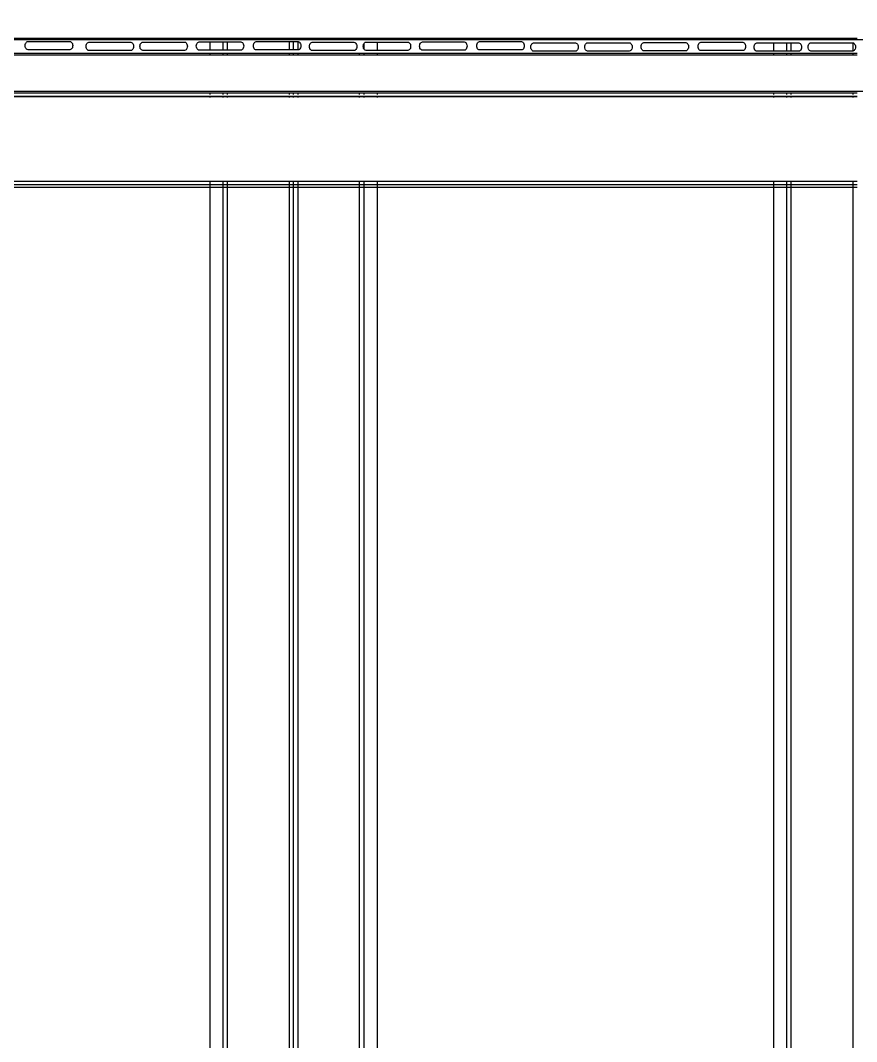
# Model space of a CAD drawing. Header units: inches. Extents: x 236662 to 497023, y -248575 to 81795.
# Drawn here: x 293274 to 294160, y -98991 to -97910 of the extents above; entities that cross this region are included whole.
import ezdxf

# ---------------------------------------------------------------- set-up
doc = ezdxf.new("R2010")
doc.units = ezdxf.units.IN
doc.header["$LTSCALE"] = 10
doc.header["$MEASUREMENT"] = 0
doc.layers.add('02. HP_BE TONG', color=1, linetype='Continuous', lineweight=35)
doc.layers.add('06. HP_THAY 1', color=134, linetype='Continuous', lineweight=15)
doc.layers.add('04. HP_CUA', color=153, linetype='Continuous')

# ---------------------------------------------------------------- blocks, each defined once
blk = doc.blocks.new('KHUNG TEN A-3')
at = {"layer": '02. HP_BE TONG', "color": 1, "const_width": 0.5}
blk.add_lwpolyline([(15, 5), (415, 5), (415, 292), (15, 292)], close=True, dxfattribs=at)
at = {"layer": '06. HP_THAY 1'}
blk.add_lwpolyline([(0, 297), (420, 297), (420, 0), (0, 0)], close=True, dxfattribs=at)
at = {"layer": 'Defpoints'}
blk.add_lwpolyline([(0, 0), (420, 0), (420, 297), (0, 297)], close=True, dxfattribs=at)

msp = doc.modelspace()

# ---------------------------------------------------------------- linework, layer by layer
at = {"layer": '04. HP_CUA'}
for p, q in [((295396.6, -97930.7), (292918.9, -97930.7)), ((293474.8, -97929.2), (293055, -97929.2)), ((293279.8, -97934.5), (293280.3, -97933.6)), ((293280.3, -97933.6), (293280.9, -97932.9)), ((293280.9, -97932.9), (293281.6, -97932.5)), ((293281.6, -97932.5), (293282.4, -97932.3)), ((293282.4, -97932.3), (293326.7, -97932.3)), ((293326.7, -97932.3), (293327.5, -97932.5)), ((293327.5, -97932.5), (293328.2, -97932.9)), ((293328.2, -97932.9), (293328.8, -97933.6)), ((293328.8, -97933.6), (293329.3, -97934.5)), ((293344.7, -97934.4), (293345.3, -97933.7)), ((293345.3, -97933.7), (293346, -97933.3)), ((293346, -97933.3), (293346.8, -97933.1)), ((293346.8, -97933.1), (293391.1, -97933.1)), ((293391.1, -97933.1), (293391.9, -97933.3)), ((293391.9, -97933.3), (293392.6, -97933.7)), ((293392.6, -97933.7), (293393.2, -97934.4)), ((293401.8, -97934.3), (293402.4, -97933.6)), ((293402.4, -97933.6), (293403.1, -97933.1)), ((293403.1, -97933.1), (293403.9, -97933)), ((293403.9, -97933), (293448.2, -97933)), ((293448.2, -97933), (293449, -97933.1)), ((293449, -97933.1), (293449.7, -97933.6)), ((293449.7, -97933.6), (293450.3, -97934.3)), ((293461, -97934.9), (293461.5, -97934)), ((293461.5, -97934), (293462.1, -97933.3)), ((293462.1, -97933.3), (293462.8, -97932.9)), ((293462.8, -97932.9), (293463.5, -97932.7)), ((293463.5, -97932.7), (293474.8, -97932.7)), ((293474.8, -97929.1), (293474.8, -97929.2)), ((293488.8, -97929.2), (293474.8, -97929.2)), ((293474.8, -97930.3), (293474.8, -97930.3)), ((293474.8, -97932.7), (293474.8, -97941.5)), ((293474.8, -97932.7), (293488.8, -97932.7)), ((293488.8, -97929.1), (293488.8, -97929.2)), ((293493.5, -97929.2), (293488.8, -97929.2)), ((293488.8, -97932.7), (293488.8, -97941.5)), ((293488.8, -97932.7), (293493.5, -97932.7)), ((293493.5, -97929.2), (293493.5, -97929.1)), ((293558.8, -97929.2), (293493.5, -97929.2)), ((293493.5, -97941.5), (293493.5, -97932.7)), ((293493.5, -97932.7), (293507.9, -97932.7)), ((293507.9, -97932.7), (293508.6, -97932.9)), ((293508.6, -97932.9), (293509.4, -97933.3)), ((293509.4, -97933.3), (293510, -97934)), ((293510, -97934), (293510.4, -97934.9)), ((293521.5, -97934.7), (293521.9, -97933.8)), ((293521.9, -97933.8), (293522.6, -97933.1)), ((293522.6, -97933.1), (293523.3, -97932.6)), ((293523.3, -97932.6), (293524, -97932.5)), ((293524, -97932.5), (293558.8, -97932.5)), ((293558.8, -97929.1), (293558.8, -97929.2)), ((293563.4, -97929.2), (293558.8, -97929.2)), ((293558.8, -97930.3), (293558.8, -97930.3)), ((293558.8, -97932.5), (293558.8, -97941.3)), ((293558.8, -97932.5), (293563.4, -97932.5)), ((293563.4, -97929.2), (293563.4, -97929.1)), ((293568.1, -97929.2), (293563.4, -97929.2)), ((293563.4, -97941.3), (293563.4, -97932.5)), ((293563.4, -97932.5), (293568.1, -97932.5)), ((293568.1, -97929.1), (293568.1, -97929.2)), ((293633.4, -97929.2), (293568.1, -97929.2)), ((293568.1, -97932.5), (293568.1, -97941.3)), ((293568.1, -97932.5), (293568.4, -97932.5)), ((293568.4, -97932.5), (293569.1, -97932.6)), ((293569.1, -97932.6), (293569.8, -97933.1)), ((293569.8, -97933.1), (293570.4, -97933.8)), ((293570.4, -97933.8), (293570.9, -97934.7)), ((293581.2, -97934.5), (293581.8, -97933.8)), ((293581.8, -97933.8), (293582.5, -97933.3)), ((293582.5, -97933.3), (293583.3, -97933.2)), ((293583.3, -97933.2), (293627.6, -97933.2)), ((293627.6, -97933.2), (293628.4, -97933.3)), ((293628.4, -97933.3), (293629.1, -97933.8)), ((293629.1, -97933.8), (293629.7, -97934.5)), ((293633.4, -97929.2), (293633.4, -97929.1)), ((293638, -97929.2), (293633.4, -97929.2)), ((293638, -97929.1), (293638, -97929.2)), ((293652, -97929.2), (293638, -97929.2)), ((293638.3, -97934.3), (293638.9, -97933.6)), ((293638.9, -97933.6), (293639.6, -97933.2)), ((293639.6, -97933.2), (293640.4, -97933)), ((293640.4, -97933), (293652, -97933)), ((293652, -97929.1), (293652, -97929.2)), ((294071.8, -97929.2), (293652, -97929.2)), ((293652, -97933), (293652, -97941.8)), ((293652, -97933), (293684.7, -97933)), ((293684.7, -97933), (293685.5, -97933.2)), ((293685.5, -97933.2), (293686.2, -97933.6)), ((293686.2, -97933.6), (293686.8, -97934.3)), ((293697.5, -97935), (293698, -97934.1)), ((293698, -97934.1), (293698.6, -97933.4)), ((293698.6, -97933.4), (293699.3, -97932.9)), ((293699.3, -97932.9), (293700.1, -97932.8)), ((293700.1, -97932.8), (293744.4, -97932.8)), ((293744.4, -97932.8), (293745.2, -97932.9)), ((293745.2, -97932.9), (293745.9, -97933.4)), ((293745.9, -97933.4), (293746.5, -97934.1)), ((293746.5, -97934.1), (293746.9, -97935)), ((293758, -97934.7), (293758.5, -97933.8)), ((293758.5, -97933.8), (293759.1, -97933.1)), ((293759.1, -97933.1), (293759.8, -97932.7)), ((293759.8, -97932.7), (293760.5, -97932.5)), ((293760.5, -97932.5), (293804.9, -97932.5)), ((293804.9, -97932.5), (293805.6, -97932.7)), ((293805.6, -97932.7), (293806.3, -97933.1)), ((293806.3, -97933.1), (293807, -97933.8)), ((293807, -97933.8), (293807.4, -97934.7)), ((293816.4, -97934.4), (293817.1, -97934)), ((293817.1, -97934), (293817.8, -97933.8)), ((293817.8, -97933.8), (293862.2, -97933.8)), ((293862.2, -97933.8), (293862.9, -97934)), ((293862.9, -97934), (293863.6, -97934.4)), ((293873.4, -97934.3), (293874.2, -97933.8)), ((293874.2, -97933.8), (293874.9, -97933.7)), ((293874.9, -97933.7), (293919.2, -97933.7)), ((293919.2, -97933.7), (293920, -97933.8)), ((293920, -97933.8), (293920.7, -97934.3)), ((293932.5, -97934.7), (293933.1, -97934)), ((293933.1, -97934), (293933.8, -97933.6)), ((293933.8, -97933.6), (293934.6, -97933.4)), ((293934.6, -97933.4), (293978.9, -97933.4)), ((293978.9, -97933.4), (293979.7, -97933.6)), ((293979.7, -97933.6), (293980.4, -97934)), ((293980.4, -97934), (293981, -97934.7)), ((293993, -97934.5), (293993.6, -97933.8)), ((293993.6, -97933.8), (293994.3, -97933.3)), ((293994.3, -97933.3), (293995.1, -97933.2)), ((293995.1, -97933.2), (294039.4, -97933.2)), ((294039.4, -97933.2), (294040.2, -97933.3)), ((294040.2, -97933.3), (294040.9, -97933.8)), ((294040.9, -97933.8), (294041.5, -97934.5)), ((294052.9, -97934.5), (294053.6, -97934)), ((294053.6, -97934), (294054.4, -97933.9)), ((294054.4, -97933.9), (294071.8, -97933.9)), ((294071.8, -97929.1), (294071.8, -97929.2)), ((294085.8, -97929.2), (294071.8, -97929.2)), ((294071.8, -97933.9), (294071.8, -97942.6)), ((294071.8, -97933.9), (294085.8, -97933.9)), ((294085.8, -97929.1), (294085.8, -97929.2)), ((294090.5, -97929.2), (294085.8, -97929.2)), ((294085.8, -97933.9), (294085.8, -97942.6)), ((294085.8, -97933.9), (294090.5, -97933.9)), ((294090.5, -97929.2), (294090.5, -97929.1)), ((294155.8, -97929.2), (294090.5, -97929.2)), ((294090.5, -97942.7), (294090.5, -97933.9)), ((294090.5, -97933.9), (294098.7, -97933.9)), ((294098.7, -97933.9), (294099.4, -97934)), ((294099.4, -97934), (294100.2, -97934.5)), ((294110, -97934.3), (294110.7, -97933.9)), ((294110.7, -97933.9), (294111.4, -97933.7)), ((294111.4, -97933.7), (294155.8, -97933.7)), ((294155.8, -97929.1), (294155.8, -97929.2)), ((294160.4, -97929.2), (294155.8, -97929.2)), ((294155.8, -97933.7), (294155.8, -97942.5)), ((294155.8, -97933.7), (294156.5, -97933.9)), ((294156.5, -97933.9), (294157.2, -97934.3)), ((293279.4, -97936.7), (293279.5, -97935.6)), ((293279.5, -97937.8), (293279.4, -97936.7)), ((293279.5, -97935.6), (293279.8, -97934.5)), ((293279.8, -97938.9), (293279.5, -97937.8)), ((293280.3, -97939.8), (293279.8, -97938.9)), ((293280.9, -97940.5), (293280.3, -97939.8)), ((293281.6, -97940.9), (293280.9, -97940.5)), ((293282.4, -97941.1), (293281.6, -97940.9)), ((293326.7, -97941.1), (293282.4, -97941.1)), ((293327.5, -97940.9), (293326.7, -97941.1)), ((293328.2, -97940.5), (293327.5, -97940.9)), ((293328.8, -97939.8), (293328.2, -97940.5)), ((293329.3, -97938.9), (293328.8, -97939.8)), ((293329.3, -97934.5), (293329.6, -97935.6)), ((293329.6, -97937.8), (293329.3, -97938.9)), ((293329.6, -97935.6), (293329.7, -97936.7)), ((293329.7, -97936.7), (293329.6, -97937.8)), ((293343.8, -97937.5), (293343.9, -97936.4)), ((293343.9, -97938.7), (293343.8, -97937.5)), ((293343.9, -97936.4), (293344.2, -97935.3)), ((293344.2, -97939.7), (293343.9, -97938.7)), ((293344.2, -97935.3), (293344.7, -97934.4)), ((293344.7, -97940.6), (293344.2, -97939.7)), ((293345.3, -97941.3), (293344.7, -97940.6)), ((293346, -97941.8), (293345.3, -97941.3)), ((293346.8, -97941.9), (293346, -97941.8)), ((293391.1, -97941.9), (293346.8, -97941.9)), ((293391.9, -97941.8), (293391.1, -97941.9)), ((293392.6, -97941.3), (293391.9, -97941.8)), ((293393.2, -97940.6), (293392.6, -97941.3)), ((293393.2, -97934.4), (293393.7, -97935.3)), ((293393.7, -97939.7), (293393.2, -97940.6)), ((293393.7, -97935.3), (293394, -97936.4)), ((293394, -97938.7), (293393.7, -97939.7)), ((293394, -97936.4), (293394.1, -97937.5)), ((293394.1, -97937.5), (293394, -97938.7)), ((293400.9, -97937.4), (293401, -97936.2)), ((293401, -97938.5), (293400.9, -97937.4)), ((293401, -97936.2), (293401.3, -97935.2)), ((293401.3, -97939.6), (293401, -97938.5)), ((293401.3, -97935.2), (293401.8, -97934.3)), ((293401.8, -97940.5), (293401.3, -97939.6)), ((293402.4, -97941.2), (293401.8, -97940.5)), ((293403.1, -97941.6), (293402.4, -97941.2)), ((293403.9, -97941.8), (293403.1, -97941.6)), ((293448.2, -97941.8), (293403.9, -97941.8)), ((293449, -97941.6), (293448.2, -97941.8)), ((293449.7, -97941.2), (293449, -97941.6)), ((293450.3, -97940.5), (293449.7, -97941.2)), ((293450.3, -97934.3), (293450.7, -97935.2)), ((293450.7, -97939.6), (293450.3, -97940.5)), ((293450.7, -97935.2), (293451, -97936.2)), ((293451, -97938.5), (293450.7, -97939.6)), ((293451, -97936.2), (293451.1, -97937.4)), ((293451.1, -97937.4), (293451, -97938.5)), ((293460.6, -97937.1), (293460.7, -97936)), ((293460.7, -97938.3), (293460.6, -97937.1)), ((293460.7, -97936), (293461, -97934.9)), ((293461, -97939.3), (293460.7, -97938.3)), ((293461.5, -97940.2), (293461, -97939.3)), ((293462.1, -97940.9), (293461.5, -97940.2)), ((293462.8, -97941.4), (293462.1, -97940.9)), ((293463.5, -97941.5), (293462.8, -97941.4)), ((293474.8, -97941.5), (293463.5, -97941.5)), ((293488.8, -97941.5), (293474.8, -97941.5)), ((293493.5, -97941.5), (293488.8, -97941.5)), ((293507.9, -97941.5), (293493.5, -97941.5)), ((293508.6, -97941.4), (293507.9, -97941.5)), ((293509.4, -97940.9), (293508.6, -97941.4)), ((293510, -97940.2), (293509.4, -97940.9)), ((293510.4, -97939.3), (293510, -97940.2)), ((293510.4, -97934.9), (293510.7, -97936)), ((293510.7, -97938.3), (293510.4, -97939.3)), ((293510.7, -97936), (293510.8, -97937.1)), ((293510.8, -97937.1), (293510.7, -97938.3)), ((293521.1, -97936.9), (293521.2, -97935.7)), ((293521.2, -97938), (293521.1, -97936.9)), ((293521.2, -97935.7), (293521.5, -97934.7)), ((293521.5, -97939.1), (293521.2, -97938)), ((293521.9, -97940), (293521.5, -97939.1)), ((293522.6, -97940.7), (293521.9, -97940)), ((293523.3, -97941.1), (293522.6, -97940.7)), ((293524, -97941.3), (293523.3, -97941.1)), ((293558.8, -97941.3), (293524, -97941.3)), ((293563.4, -97941.3), (293558.8, -97941.3)), ((293568.1, -97941.3), (293563.4, -97941.3)), ((293568.4, -97941.3), (293568.1, -97941.3)), ((293569.1, -97941.1), (293568.4, -97941.3)), ((293569.8, -97940.7), (293569.1, -97941.1)), ((293570.4, -97940), (293569.8, -97940.7)), ((293570.9, -97939.1), (293570.4, -97940)), ((293570.9, -97934.7), (293571.2, -97935.7)), ((293571.2, -97938), (293570.9, -97939.1)), ((293571.2, -97935.7), (293571.3, -97936.9)), ((293571.3, -97936.9), (293571.2, -97938)), ((293580.4, -97937.6), (293580.5, -97936.4)), ((293580.5, -97938.7), (293580.4, -97937.6)), ((293580.5, -97936.4), (293580.8, -97935.4)), ((293580.8, -97939.7), (293580.5, -97938.7)), ((293580.8, -97935.4), (293581.2, -97934.5)), ((293581.2, -97940.7), (293580.8, -97939.7)), ((293581.8, -97941.3), (293581.2, -97940.7)), ((293582.5, -97941.8), (293581.8, -97941.3)), ((293583.3, -97941.9), (293582.5, -97941.8)), ((293627.6, -97941.9), (293583.3, -97941.9)), ((293628.4, -97941.8), (293627.6, -97941.9)), ((293629.1, -97941.3), (293628.4, -97941.8)), ((293629.7, -97940.7), (293629.1, -97941.3)), ((293629.7, -97934.5), (293630.2, -97935.4)), ((293630.2, -97939.7), (293629.7, -97940.7)), ((293630.2, -97935.4), (293630.5, -97936.4)), ((293630.5, -97938.7), (293630.2, -97939.7)), ((293630.5, -97936.4), (293630.6, -97937.6)), ((293630.6, -97937.6), (293630.5, -97938.7)), ((293637.4, -97937.4), (293637.5, -97936.3)), ((293637.5, -97938.5), (293637.4, -97937.4)), ((293637.5, -97936.3), (293637.8, -97935.2)), ((293637.8, -97939.6), (293637.5, -97938.5)), ((293637.8, -97935.2), (293638, -97934.8)), ((293638, -97940), (293637.8, -97939.6)), ((293638, -97934.8), (293638.3, -97934.3)), ((293638, -97934.8), (293638, -97940)), ((293638.3, -97940.5), (293638, -97940)), ((293638.9, -97941.2), (293638.3, -97940.5)), ((293639.6, -97941.6), (293638.9, -97941.2)), ((293640.4, -97941.8), (293639.6, -97941.6)), ((293652, -97941.8), (293640.4, -97941.8)), ((293684.7, -97941.8), (293652, -97941.8)), ((293685.5, -97941.6), (293684.7, -97941.8)), ((293686.2, -97941.2), (293685.5, -97941.6)), ((293686.8, -97940.5), (293686.2, -97941.2)), ((293686.8, -97934.3), (293687.3, -97935.2)), ((293687.3, -97939.6), (293686.8, -97940.5)), ((293687.3, -97935.2), (293687.5, -97936.3)), ((293687.5, -97938.5), (293687.3, -97939.6)), ((293687.5, -97936.3), (293687.6, -97937.4)), ((293687.6, -97937.4), (293687.5, -97938.5)), ((293697.1, -97937.2), (293697.2, -97936)), ((293697.2, -97938.3), (293697.1, -97937.2)), ((293697.2, -97936), (293697.5, -97935)), ((293697.5, -97939.3), (293697.2, -97938.3)), ((293698, -97940.3), (293697.5, -97939.3)), ((293698.6, -97940.9), (293698, -97940.3)), ((293699.3, -97941.4), (293698.6, -97940.9)), ((293700.1, -97941.5), (293699.3, -97941.4)), ((293744.4, -97941.5), (293700.1, -97941.5)), ((293745.2, -97941.4), (293744.4, -97941.5)), ((293745.9, -97940.9), (293745.2, -97941.4)), ((293746.5, -97940.3), (293745.9, -97940.9)), ((293746.9, -97939.3), (293746.5, -97940.3)), ((293746.9, -97935), (293747.2, -97936)), ((293747.2, -97938.3), (293746.9, -97939.3)), ((293747.2, -97936), (293747.3, -97937.2)), ((293747.3, -97937.2), (293747.2, -97938.3)), ((293757.6, -97936.9), (293757.7, -97935.8)), ((293757.7, -97938), (293757.6, -97936.9)), ((293757.7, -97935.8), (293758, -97934.7)), ((293758, -97939.1), (293757.7, -97938)), ((293758.5, -97940), (293758, -97939.1)), ((293759.1, -97940.7), (293758.5, -97940)), ((293759.8, -97941.1), (293759.1, -97940.7)), ((293760.5, -97941.3), (293759.8, -97941.1)), ((293804.9, -97941.3), (293760.5, -97941.3)), ((293805.6, -97941.1), (293804.9, -97941.3)), ((293806.3, -97940.7), (293805.6, -97941.1)), ((293807, -97940), (293806.3, -97940.7)), ((293807.4, -97939.1), (293807, -97940)), ((293807.4, -97934.7), (293807.7, -97935.8)), ((293807.7, -97938), (293807.4, -97939.1)), ((293807.7, -97935.8), (293807.8, -97936.9)), ((293807.8, -97936.9), (293807.7, -97938)), ((293814.9, -97938.2), (293815, -97937.1)), ((293815, -97939.4), (293814.9, -97938.2)), ((293815, -97937.1), (293815.3, -97936)), ((293815.3, -97940.4), (293815, -97939.4)), ((293815.3, -97936), (293815.8, -97935.1)), ((293815.8, -97941.3), (293815.3, -97940.4)), ((293815.8, -97935.1), (293816.4, -97934.4)), ((293816.4, -97942), (293815.8, -97941.3)), ((293817.1, -97942.5), (293816.4, -97942)), ((293817.8, -97942.6), (293817.1, -97942.5)), ((293862.2, -97942.6), (293817.8, -97942.6)), ((293862.9, -97942.5), (293862.2, -97942.6)), ((293863.6, -97942), (293862.9, -97942.5)), ((293863.6, -97934.4), (293864.2, -97935.1)), ((293864.2, -97941.3), (293863.6, -97942)), ((293864.2, -97935.1), (293864.7, -97936)), ((293864.7, -97940.4), (293864.2, -97941.3)), ((293864.7, -97936), (293865, -97937.1)), ((293865, -97939.4), (293864.7, -97940.4)), ((293865, -97937.1), (293865.1, -97938.2)), ((293865.1, -97938.2), (293865, -97939.4)), ((293872, -97938.1), (293872.1, -97936.9)), ((293872.1, -97939.2), (293872, -97938.1)), ((293872.1, -97936.9), (293872.4, -97935.9)), ((293872.4, -97940.3), (293872.1, -97939.2)), ((293872.4, -97935.9), (293872.8, -97935)), ((293872.8, -97941.2), (293872.4, -97940.3)), ((293872.8, -97935), (293873.4, -97934.3)), ((293873.4, -97941.9), (293872.8, -97941.2)), ((293874.2, -97942.3), (293873.4, -97941.9)), ((293874.9, -97942.5), (293874.2, -97942.3)), ((293919.2, -97942.5), (293874.9, -97942.5)), ((293920, -97942.3), (293919.2, -97942.5)), ((293920.7, -97941.9), (293920, -97942.3)), ((293920.7, -97934.3), (293921.3, -97935)), ((293921.3, -97941.2), (293920.7, -97941.9)), ((293921.3, -97935), (293921.8, -97935.9)), ((293921.8, -97940.3), (293921.3, -97941.2)), ((293921.8, -97935.9), (293922.1, -97936.9)), ((293922.1, -97939.2), (293921.8, -97940.3)), ((293922.1, -97936.9), (293922.2, -97938.1)), ((293922.2, -97938.1), (293922.1, -97939.2)), ((293931.7, -97937.8), (293931.8, -97936.7)), ((293931.8, -97939), (293931.7, -97937.8)), ((293931.8, -97936.7), (293932.1, -97935.6)), ((293932.1, -97940), (293931.8, -97939)), ((293932.1, -97935.6), (293932.5, -97934.7)), ((293932.5, -97940.9), (293932.1, -97940)), ((293933.1, -97941.6), (293932.5, -97940.9)), ((293933.8, -97942.1), (293933.1, -97941.6)), ((293934.6, -97942.2), (293933.8, -97942.1)), ((293978.9, -97942.2), (293934.6, -97942.2)), ((293979.7, -97942.1), (293978.9, -97942.2)), ((293980.4, -97941.6), (293979.7, -97942.1)), ((293981, -97940.9), (293980.4, -97941.6)), ((293981, -97934.7), (293981.5, -97935.6)), ((293981.5, -97940), (293981, -97940.9)), ((293981.5, -97935.6), (293981.8, -97936.7)), ((293981.8, -97939), (293981.5, -97940)), ((293981.8, -97936.7), (293981.9, -97937.8)), ((293981.9, -97937.8), (293981.8, -97939)), ((293992.1, -97937.6), (293992.2, -97936.4)), ((293992.2, -97938.7), (293992.1, -97937.6)), ((293992.2, -97936.4), (293992.5, -97935.4)), ((293992.5, -97939.8), (293992.2, -97938.7)), ((293992.5, -97935.4), (293993, -97934.5)), ((293993, -97940.7), (293992.5, -97939.8)), ((293993.6, -97941.4), (293993, -97940.7)), ((293994.3, -97941.8), (293993.6, -97941.4)), ((293995.1, -97942), (293994.3, -97941.8)), ((294039.4, -97942), (293995.1, -97942)), ((294040.2, -97941.8), (294039.4, -97942)), ((294040.9, -97941.4), (294040.2, -97941.8)), ((294041.5, -97940.7), (294040.9, -97941.4)), ((294041.5, -97934.5), (294042, -97935.4)), ((294042, -97939.8), (294041.5, -97940.7)), ((294042, -97935.4), (294042.2, -97936.4)), ((294042.2, -97938.7), (294042, -97939.8)), ((294042.2, -97936.4), (294042.3, -97937.6)), ((294042.3, -97937.6), (294042.2, -97938.7)), ((294051.4, -97938.3), (294051.5, -97937.1)), ((294051.5, -97939.4), (294051.4, -97938.3)), ((294051.5, -97937.1), (294051.8, -97936.1)), ((294051.8, -97940.4), (294051.5, -97939.4)), ((294051.8, -97936.1), (294052.3, -97935.2)), ((294052.3, -97941.4), (294051.8, -97940.4)), ((294052.3, -97935.2), (294052.9, -97934.5)), ((294052.9, -97942), (294052.3, -97941.4)), ((294053.6, -97942.5), (294052.9, -97942)), ((294054.4, -97942.6), (294053.6, -97942.5)), ((294071.8, -97942.6), (294054.4, -97942.6)), ((294085.8, -97942.6), (294071.8, -97942.6)), ((294090.5, -97942.7), (294085.8, -97942.6)), ((294098.7, -97942.6), (294090.5, -97942.7)), ((294099.4, -97942.5), (294098.7, -97942.6)), ((294100.2, -97942), (294099.4, -97942.5)), ((294100.2, -97934.5), (294100.8, -97935.2)), ((294100.8, -97941.4), (294100.2, -97942)), ((294100.8, -97935.2), (294101.2, -97936.1)), ((294101.2, -97940.4), (294100.8, -97941.4)), ((294101.2, -97936.1), (294101.5, -97937.1)), ((294101.5, -97939.4), (294101.2, -97940.4)), ((294101.5, -97937.1), (294101.6, -97938.3)), ((294101.6, -97938.3), (294101.5, -97939.4)), ((294108.5, -97938.1), (294108.6, -97937)), ((294108.6, -97939.2), (294108.5, -97938.1)), ((294108.6, -97937), (294108.9, -97935.9)), ((294108.9, -97940.3), (294108.6, -97939.2)), ((294108.9, -97935.9), (294109.4, -97935)), ((294109.4, -97941.2), (294108.9, -97940.3)), ((294109.4, -97935), (294110, -97934.3)), ((294110, -97941.9), (294109.4, -97941.2)), ((294110.7, -97942.3), (294110, -97941.9)), ((294111.4, -97942.5), (294110.7, -97942.3)), ((294155.8, -97942.5), (294111.4, -97942.5)), ((294156.5, -97942.3), (294155.8, -97942.5)), ((294157.2, -97941.9), (294156.5, -97942.3)), ((294157.2, -97934.3), (294157.8, -97935)), ((294157.8, -97941.2), (294157.2, -97941.9)), ((294157.8, -97935), (294158.3, -97935.9)), ((294158.3, -97940.3), (294157.8, -97941.2)), ((294158.3, -97935.9), (294158.6, -97937)), ((294158.6, -97939.2), (294158.3, -97940.3)), ((294158.6, -97937), (294158.7, -97938.1)), ((294158.7, -97938.1), (294158.6, -97939.2)), ((293474.8, -97945.1), (293055, -97945.1)), ((293474.8, -97946.7), (293055, -97946.7)), ((293474.8, -97945.1), (293474.8, -97945.6)), ((293488.8, -97945.1), (293474.8, -97945.1)), ((293474.8, -97946.5), (293474.8, -97946.7)), ((293474.8, -97946.7), (293474.8, -97947.2)), ((293488.8, -97946.7), (293474.8, -97946.7)), ((293488.8, -97945.1), (293488.8, -97945.6)), ((293493.5, -97945.1), (293488.8, -97945.1)), ((293488.8, -97946.5), (293488.8, -97946.7)), ((293488.8, -97946.7), (293488.8, -97947.2)), ((293493.5, -97946.7), (293488.8, -97946.7)), ((293493.5, -97945.6), (293493.5, -97945.1)), ((293558.8, -97945.1), (293493.5, -97945.1)), ((293493.5, -97946.7), (293493.5, -97946.5)), ((293493.5, -97947.2), (293493.5, -97946.7)), ((293558.8, -97946.7), (293493.5, -97946.7)), ((293558.8, -97945.1), (293558.8, -97945.6)), ((293563.4, -97945.1), (293558.8, -97945.1)), ((293558.8, -97946.5), (293558.8, -97946.7)), ((293558.8, -97946.7), (293558.8, -97947.2)), ((293563.4, -97946.7), (293558.8, -97946.7)), ((293563.4, -97945.6), (293563.4, -97945.1)), ((293568.1, -97945.1), (293563.4, -97945.1)), ((293563.4, -97946.7), (293563.4, -97946.5)), ((293563.4, -97947.2), (293563.4, -97946.7)), ((293568.1, -97946.7), (293563.4, -97946.7)), ((293568.1, -97945.1), (293568.1, -97945.6)), ((293633.4, -97945.1), (293568.1, -97945.1)), ((293568.1, -97946.5), (293568.1, -97946.7)), ((293568.1, -97946.7), (293568.1, -97947.2)), ((293633.4, -97946.7), (293568.1, -97946.7)), ((293633.4, -97945.6), (293633.4, -97945.1)), ((293638, -97945.1), (293633.4, -97945.1)), ((293633.4, -97946.7), (293633.4, -97946.5)), ((293633.4, -97947.2), (293633.4, -97946.7)), ((293638, -97946.7), (293633.4, -97946.7)), ((293638, -97945.1), (293638, -97945.6)), ((293652, -97945.1), (293638, -97945.1)), ((293638, -97946.5), (293638, -97946.7)), ((293638, -97946.7), (293638, -97947.2)), ((293652, -97946.7), (293638, -97946.7)), ((293652, -97945.1), (293652, -97945.6)), ((294071.8, -97945.1), (293652, -97945.1)), ((293652, -97946.5), (293652, -97946.7)), ((293652, -97946.7), (293652, -97947.2)), ((294071.8, -97946.7), (293652, -97946.7)), ((294071.8, -97945.1), (294071.8, -97945.6)), ((294085.8, -97945.1), (294071.8, -97945.1)), ((294071.8, -97946.5), (294071.8, -97946.7)), ((294071.8, -97946.7), (294071.8, -97947.2)), ((294085.8, -97946.7), (294071.8, -97946.7)), ((294085.8, -97945.1), (294085.8, -97945.6)), ((294090.5, -97945.1), (294085.8, -97945.1)), ((294085.8, -97946.5), (294085.8, -97946.7)), ((294085.8, -97946.7), (294085.8, -97947.2)), ((294090.5, -97946.7), (294085.8, -97946.7)), ((294090.5, -97945.6), (294090.5, -97945.1)), ((294155.8, -97945.1), (294090.5, -97945.1)), ((294090.5, -97946.7), (294090.5, -97946.5)), ((294090.5, -97947.2), (294090.5, -97946.7)), ((294155.8, -97946.7), (294090.5, -97946.7)), ((294155.8, -97945.1), (294155.8, -97945.6)), ((294160.4, -97945.1), (294155.8, -97945.1)), ((294155.8, -97946.5), (294155.8, -97946.7)), ((294155.8, -97946.7), (294155.8, -97947.2)), ((294160.4, -97946.7), (294155.8, -97946.7)), ((295396.6, -97985.4), (292918.9, -97985.4)), ((293474.8, -97986.9), (293055, -97986.9)), ((293474.8, -97986.9), (293474.8, -97988.3)), ((293488.8, -97986.9), (293474.8, -97986.9)), ((293488.8, -97986.9), (293488.8, -97988.3)), ((293493.5, -97986.9), (293488.8, -97986.9)), ((293493.5, -97988.3), (293493.5, -97986.9)), ((293558.8, -97986.9), (293493.5, -97986.9)), ((293558.8, -97986.9), (293558.8, -97988.3)), ((293563.4, -97986.9), (293558.8, -97986.9)), ((293563.4, -97988.3), (293563.4, -97986.9)), ((293568.1, -97986.9), (293563.4, -97986.9)), ((293568.1, -97986.9), (293568.1, -97988.3)), ((293633.4, -97986.9), (293568.1, -97986.9)), ((293633.4, -97988.3), (293633.4, -97986.9)), ((293638, -97986.9), (293633.4, -97986.9)), ((293638, -97986.9), (293638, -97988.3)), ((293652, -97986.9), (293638, -97986.9)), ((293652, -97986.9), (293652, -97988.3)), ((294071.8, -97986.9), (293652, -97986.9)), ((294071.8, -97986.9), (294071.8, -97988.3)), ((294085.8, -97986.9), (294071.8, -97986.9)), ((294085.8, -97986.9), (294085.8, -97988.3)), ((294090.5, -97986.9), (294085.8, -97986.9)), ((294090.5, -97988.3), (294090.5, -97986.9)), ((294155.8, -97986.9), (294090.5, -97986.9)), ((294155.8, -97986.9), (294155.8, -97988.3)), ((294160.4, -97986.9), (294155.8, -97986.9)), ((293474.8, -97990.7), (293055, -97990.7)), ((293474.8, -97990.8), (293055, -97990.8)), ((293474.8, -97990.2), (293474.8, -97990.7)), ((293474.8, -97990.7), (293474.8, -97990.8)), ((293488.8, -97990.7), (293474.8, -97990.7)), ((293488.8, -97990.8), (293474.8, -97990.8)), ((293474.8, -97990.8), (293474.8, -97991.8)), ((293488.8, -97990.2), (293488.8, -97990.7)), ((293488.8, -97990.7), (293488.8, -97990.8)), ((293493.5, -97990.7), (293488.8, -97990.7)), ((293493.5, -97990.8), (293488.8, -97990.8)), ((293488.8, -97990.8), (293488.8, -97991.8)), ((293493.5, -97990.7), (293493.5, -97990.2)), ((293493.5, -97990.8), (293493.5, -97990.7)), ((293558.8, -97990.7), (293493.5, -97990.7)), ((293558.8, -97990.8), (293493.5, -97990.8)), ((293493.5, -97991.8), (293493.5, -97990.8)), ((293558.8, -97990.2), (293558.8, -97990.7)), ((293558.8, -97990.7), (293558.8, -97990.8)), ((293563.4, -97990.7), (293558.8, -97990.7)), ((293563.4, -97990.8), (293558.8, -97990.8)), ((293558.8, -97990.8), (293558.8, -97991.8)), ((293563.4, -97990.7), (293563.4, -97990.2)), ((293563.4, -97990.8), (293563.4, -97990.7)), ((293568.1, -97990.7), (293563.4, -97990.7)), ((293568.1, -97990.8), (293563.4, -97990.8)), ((293563.4, -97991.8), (293563.4, -97990.8)), ((293568.1, -97990.2), (293568.1, -97990.7)), ((293568.1, -97990.7), (293568.1, -97990.8)), ((293633.4, -97990.7), (293568.1, -97990.7)), ((293633.4, -97990.8), (293568.1, -97990.8)), ((293568.1, -97990.8), (293568.1, -97991.8)), ((293633.4, -97990.7), (293633.4, -97990.2)), ((293633.4, -97990.8), (293633.4, -97990.7)), ((293638, -97990.7), (293633.4, -97990.7)), ((293638, -97990.8), (293633.4, -97990.8)), ((293633.4, -97991.8), (293633.4, -97990.8)), ((293638, -97990.2), (293638, -97990.7)), ((293638, -97990.7), (293638, -97990.8)), ((293652, -97990.7), (293638, -97990.7)), ((293652, -97990.8), (293638, -97990.8)), ((293638, -97990.8), (293638, -97991.8)), ((293652, -97990.2), (293652, -97990.7)), ((294071.8, -97990.7), (293652, -97990.7)), ((293652, -97990.8), (293652, -97990.7)), ((293652, -97990.8), (293652, -97991.8)), ((294071.8, -97990.8), (293652, -97990.8)), ((294071.8, -97990.2), (294071.8, -97990.7)), ((294085.8, -97990.7), (294071.8, -97990.7)), ((294071.8, -97990.8), (294071.8, -97990.7)), ((294071.8, -97990.8), (294071.8, -97991.8)), ((294085.8, -97990.8), (294071.8, -97990.8)), ((294085.8, -97990.2), (294085.8, -97990.7)), ((294085.8, -97990.7), (294085.8, -97990.8)), ((294090.5, -97990.7), (294085.8, -97990.7)), ((294090.5, -97990.8), (294085.8, -97990.8)), ((294085.8, -97990.8), (294085.8, -97991.8)), ((294090.5, -97990.7), (294090.5, -97990.2)), ((294090.5, -97990.8), (294090.5, -97990.7)), ((294155.8, -97990.7), (294090.5, -97990.7)), ((294155.8, -97990.8), (294090.5, -97990.8)), ((294090.5, -97991.8), (294090.5, -97990.8)), ((294155.8, -97990.2), (294155.8, -97990.7)), ((294160.4, -97990.7), (294155.8, -97990.7)), ((294155.8, -97990.8), (294155.8, -97990.7)), ((294155.8, -97990.8), (294155.8, -97991.8)), ((294160.4, -97990.8), (294155.8, -97990.8)), ((293474.8, -98080.6), (293055, -98080.6)), ((293474.8, -98084.2), (293055, -98084.2)), ((293474.8, -98080.4), (293474.8, -98080.6)), ((293474.8, -98080.6), (293474.8, -98083.5)), ((293488.8, -98080.6), (293474.8, -98080.6)), ((293474.8, -98083.8), (293474.8, -98084.2)), ((293474.8, -98084.2), (293474.8, -98086.5)), ((293488.8, -98084.2), (293474.8, -98084.2)), ((293488.8, -98080.4), (293488.8, -98080.6)), ((293488.8, -98080.6), (293488.8, -98083.5)), ((293493.5, -98080.6), (293488.8, -98080.6)), ((293488.8, -98083.8), (293488.8, -98084.2)), ((293488.8, -98084.2), (293488.8, -98086.5)), ((293493.5, -98084.2), (293488.8, -98084.2)), ((293493.5, -98080.6), (293493.5, -98080.4)), ((293493.5, -98083.5), (293493.5, -98080.6)), ((293558.8, -98080.6), (293493.5, -98080.6)), ((293493.5, -98084.2), (293493.5, -98083.8)), ((293493.5, -98086.5), (293493.5, -98084.2)), ((293558.8, -98084.2), (293493.5, -98084.2)), ((293558.8, -98080.4), (293558.8, -98080.6)), ((293558.8, -98080.6), (293558.8, -98083.5)), ((293563.4, -98080.6), (293558.8, -98080.6)), ((293558.8, -98083.8), (293558.8, -98084.2)), ((293558.8, -98084.2), (293558.8, -98086.5)), ((293563.4, -98084.2), (293558.8, -98084.2)), ((293563.4, -98080.6), (293563.4, -98080.4)), ((293563.4, -98083.5), (293563.4, -98080.6)), ((293568.1, -98080.6), (293563.4, -98080.6)), ((293563.4, -98084.2), (293563.4, -98083.8)), ((293563.4, -98086.5), (293563.4, -98084.2)), ((293568.1, -98084.2), (293563.4, -98084.2)), ((293568.1, -98080.4), (293568.1, -98080.6)), ((293568.1, -98080.6), (293568.1, -98083.5)), ((293633.4, -98080.6), (293568.1, -98080.6)), ((293568.1, -98083.8), (293568.1, -98084.2)), ((293568.1, -98084.2), (293568.1, -98086.5)), ((293633.4, -98084.2), (293568.1, -98084.2)), ((293633.4, -98080.6), (293633.4, -98080.4)), ((293633.4, -98083.5), (293633.4, -98080.6)), ((293638, -98080.6), (293633.4, -98080.6)), ((293633.4, -98084.2), (293633.4, -98083.8)), ((293633.4, -98086.5), (293633.4, -98084.2)), ((293638, -98084.2), (293633.4, -98084.2)), ((293638, -98080.4), (293638, -98080.6)), ((293638, -98080.6), (293638, -98083.5)), ((293652, -98080.6), (293638, -98080.6)), ((293638, -98083.8), (293638, -98084.2)), ((293638, -98084.2), (293638, -98086.5)), ((293652, -98084.2), (293638, -98084.2)), ((293652, -98080.4), (293652, -98080.6)), ((293652, -98080.6), (293652, -98083.5)), ((294071.8, -98080.6), (293652, -98080.6)), ((293652, -98083.8), (293652, -98084.2)), ((293652, -98084.2), (293652, -98086.5)), ((294071.8, -98084.2), (293652, -98084.2)), ((294071.8, -98080.4), (294071.8, -98080.6)), ((294071.8, -98080.6), (294071.8, -98083.5)), ((294085.8, -98080.6), (294071.8, -98080.6)), ((294071.8, -98083.8), (294071.8, -98084.2)), ((294071.8, -98084.2), (294071.8, -98086.5)), ((294085.8, -98084.2), (294071.8, -98084.2)), ((294085.8, -98080.4), (294085.8, -98080.6)), ((294085.8, -98080.6), (294085.8, -98083.5)), ((294090.5, -98080.6), (294085.8, -98080.6)), ((294085.8, -98083.8), (294085.8, -98084.2)), ((294085.8, -98084.2), (294085.8, -98086.5)), ((294090.5, -98084.2), (294085.8, -98084.2)), ((294090.5, -98080.6), (294090.5, -98080.4)), ((294090.5, -98083.5), (294090.5, -98080.6)), ((294155.8, -98080.6), (294090.5, -98080.6)), ((294090.5, -98084.2), (294090.5, -98083.8)), ((294090.5, -98086.5), (294090.5, -98084.2)), ((294155.8, -98084.2), (294090.5, -98084.2)), ((294155.8, -98080.4), (294155.8, -98080.6)), ((294155.8, -98080.6), (294155.8, -98083.5)), ((294160.4, -98080.6), (294155.8, -98080.6)), ((294155.8, -98083.8), (294155.8, -98084.2)), ((294155.8, -98084.2), (294155.8, -98086.5)), ((294160.4, -98084.2), (294155.8, -98084.2)), ((293055, -98086.5), (293474.8, -98086.5)), ((293474.8, -98086.5), (293474.8, -100137)), ((293474.8, -98086.5), (293488.8, -98086.5)), ((293488.8, -98086.5), (293488.8, -100153.4)), ((293488.8, -98086.5), (293493.5, -98086.5)), ((293493.5, -100151.1), (293493.5, -98086.5)), ((293493.5, -98086.5), (293558.8, -98086.5)), ((293558.8, -98086.5), (293558.8, -100227.6)), ((293558.8, -98086.5), (293563.4, -98086.5)), ((293563.4, -100240.8), (293563.4, -98086.5)), ((293563.4, -98086.5), (293568.1, -98086.5)), ((293568.1, -98086.5), (293568.1, -100227.6)), ((293568.1, -98086.5), (293633.4, -98086.5)), ((293633.4, -100151.1), (293633.4, -98086.5)), ((293633.4, -98086.5), (293638, -98086.5)), ((293638, -98086.5), (293638, -100153.4)), ((293638, -98086.5), (293652, -98086.5)), ((293652, -98086.5), (293652, -100137)), ((293652, -98086.5), (294071.8, -98086.5)), ((294071.8, -98086.5), (294071.8, -100137)), ((294071.8, -98086.5), (294085.8, -98086.5)), ((294085.8, -98086.5), (294085.8, -100153.4)), ((294085.8, -98086.5), (294090.5, -98086.5)), ((294090.5, -100151.1), (294090.5, -98086.5)), ((294090.5, -98086.5), (294155.8, -98086.5)), ((294155.8, -98086.5), (294155.8, -100227.6)), ((294155.8, -98086.5), (294160.4, -98086.5))]:
    msp.add_line(p, q, dxfattribs=at)

# ---------------------------------------------------------------- block references
at = {"color": 1, "extrusion": (-2.60012e-09, -0.006863, 0.999976), "xscale": 75.4676488820624, "yscale": 75.4676488820624, "zscale": 75.4676488820624, "rotation": 269.9999565870517}
msp.add_blockref('KHUNG TEN A-3', (282444.6, -78209.2, 567.6), dxfattribs=at)

doc.saveas('drawing.dxf')
